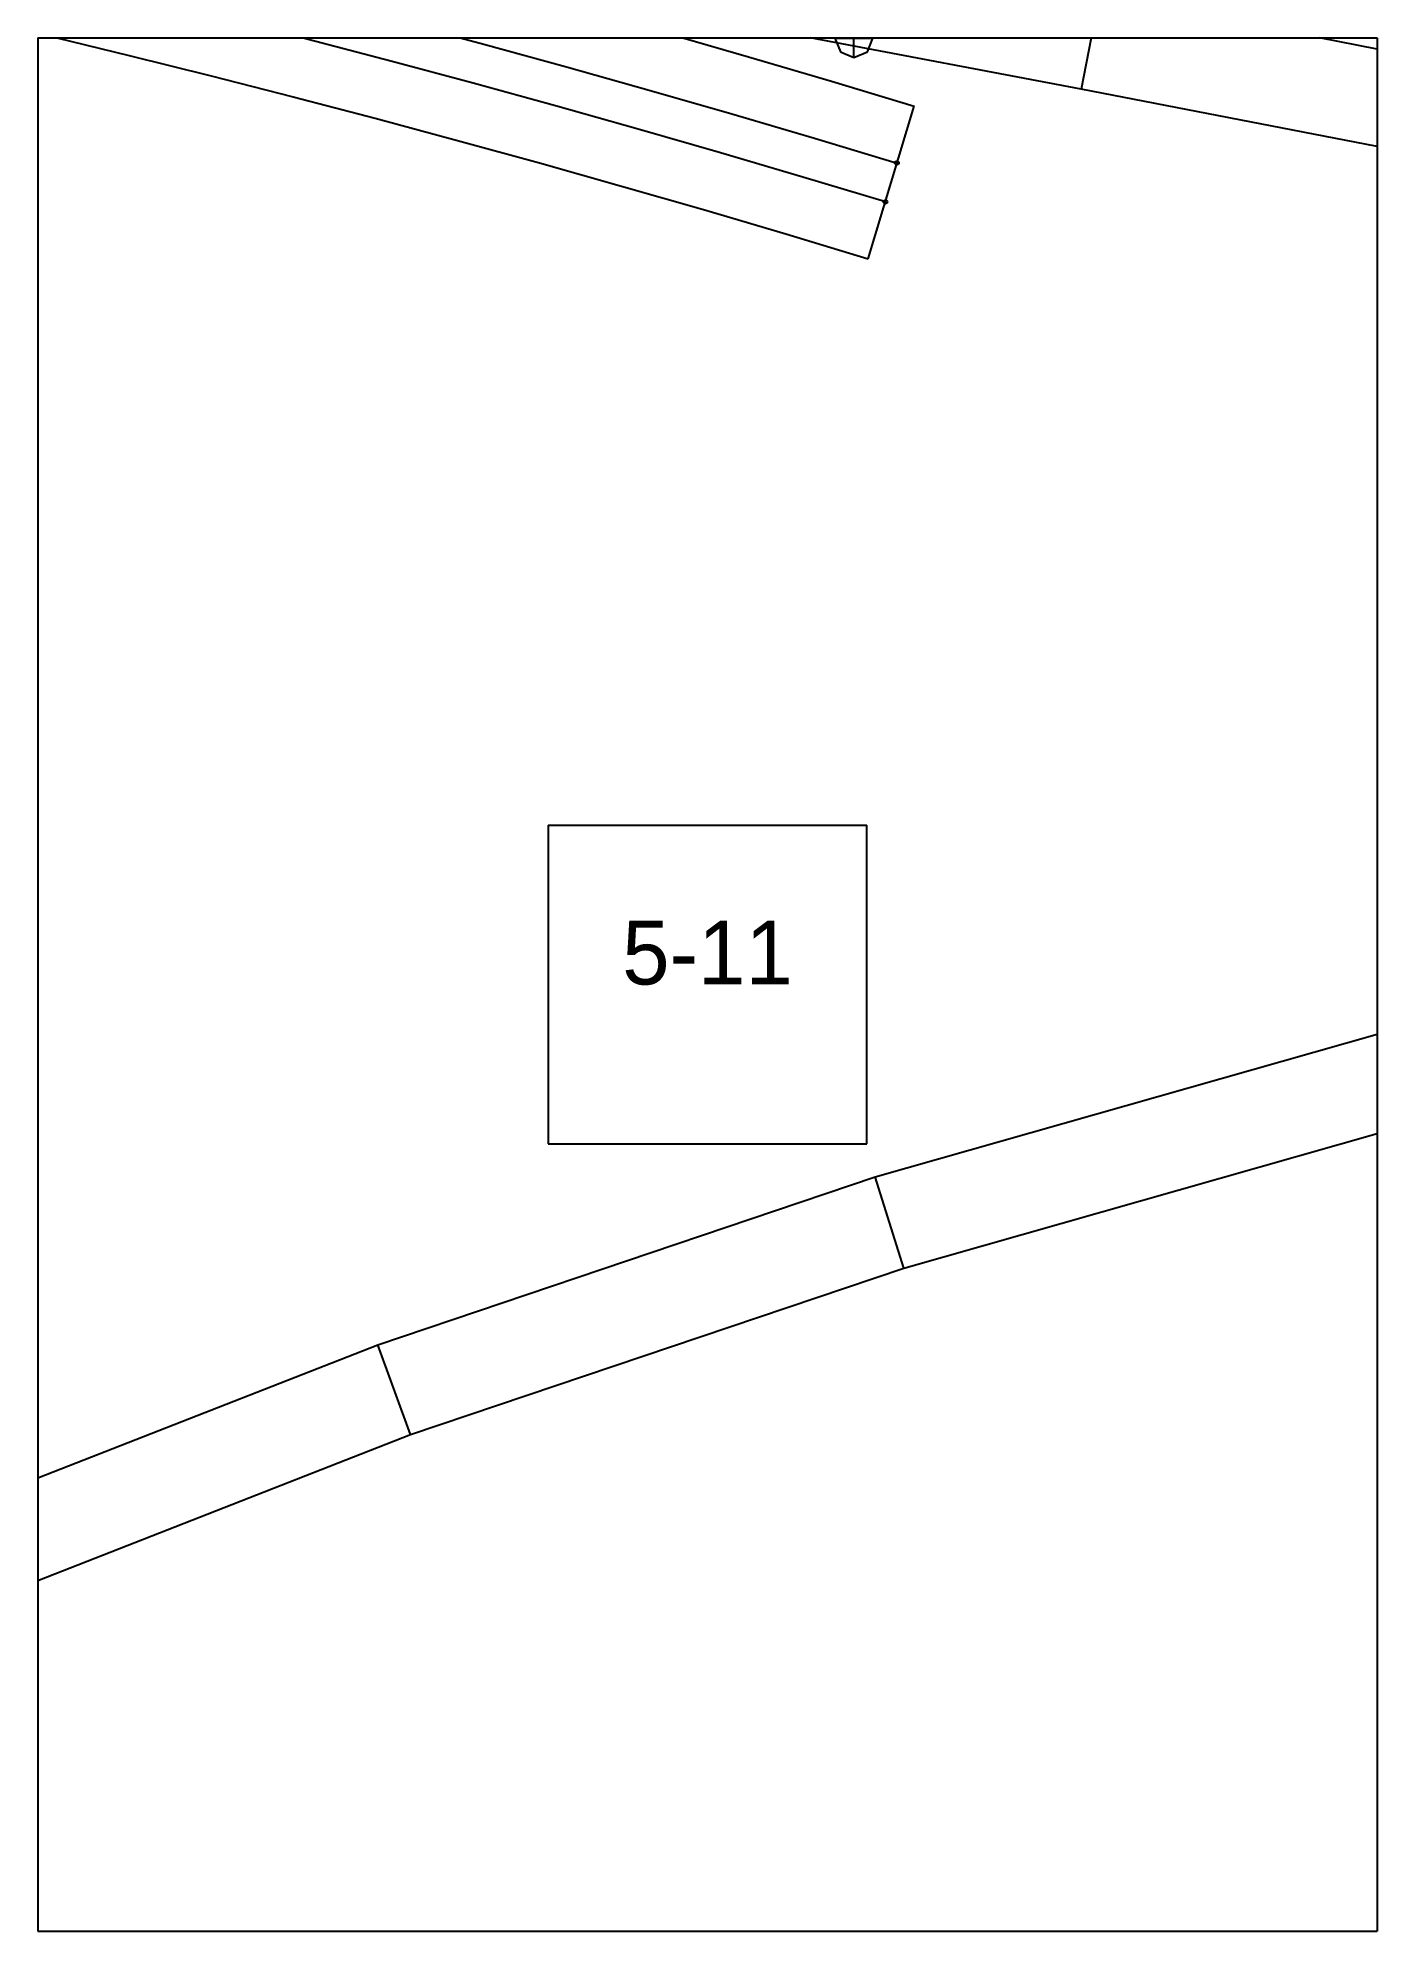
# Paper-space layout 'Plan 5-11' of a CAD drawing. Header units: metres, sheet in millimetres. Extents: x 0 to 210, y 0 to 297.
# The model-space entities are those that its viewports show. They can reach past a viewport. Long polylines and large blocks are cut down to what shows.
import ezdxf
from ezdxf.enums import TextEntityAlignment as Align

# ---------------------------------------------------------------- set-up
doc = ezdxf.new("R2010")
doc.units = ezdxf.units.M
for name, color, linetype in [('default', 7, 'Continuous'), ('mcircles', 7, 'Continuous'), ('TEXTLAYER', 7, 'Continuous'), ('VIEWPORTS', 7, 'Continuous')]:
    doc.layers.add(name, color=color, linetype=linetype)

msp = doc.modelspace()

# ---------------------------------------------------------------- linework, layer by layer
at = {"color": 9}
for p, q in [((2100, -891), (2100, -1188)), ((2100, -891), (2100, -1188)), ((2310, -891), (2310, -1188)), ((2310, -891), (2310, -1188)), ((1890, -1188), (2100, -1188)), ((1890, -1188), (2100, -1188)), ((2100, -1188), (2310, -1188)), ((2100, -1188), (2100, -1485)), ((2100, -1188), (2310, -1188)), ((2100, -1188), (2100, -1485)), ((2310, -1188), (2520, -1188)), ((2310, -1188), (2310, -1485)), ((2310, -1188), (2520, -1188)), ((2310, -1188), (2310, -1485)), ((2180, -1311.5), (2230, -1311.5)), ((2180, -1311.5), (2180, -1361.5)), ((2230, -1361.5), (2230, -1311.5)), ((2180, -1361.5), (2230, -1361.5)), ((1890, -1485), (2100, -1485)), ((1890, -1485), (2100, -1485)), ((2100, -1485), (2310, -1485)), ((2100, -1485), (2100, -1782)), ((2100, -1485), (2310, -1485)), ((2100, -1485), (2100, -1782)), ((2310, -1485), (2520, -1485)), ((2310, -1485), (2310, -1782)), ((2310, -1485), (2520, -1485)), ((2310, -1485), (2310, -1782))]:
    msp.add_line(p, q, dxfattribs=at)
at = {"layer": 'default', "color": 7, "linetype": 'Continuous'}
for p, q in [((2266.42, -1181.31), (2263.6, -1196.04)), ((2334.77, -1194.55), (2266.42, -1181.31)), ((2088.55, -1184.57), (2101.42, -1187.62)), ((2129.48, -1184.9), (2142.4, -1188.2)), ((2185.42, -1183.55), (2198.44, -1187.22)), ((2263.6, -1196.04), (2193.21, -1182.72)), ((2101.42, -1187.62), (2114.29, -1190.75)), ((2156.96, -1185.51), (2169.93, -1188.99)), ((2198.44, -1187.22), (2211.45, -1190.96)), ((2225.83, -1185.95), (2224.95, -1188.07)), ((2227.95, -1191.07), (2227.95, -1185.07)), ((2230.95, -1188.07), (2230.07, -1185.95)), ((2114.29, -1190.75), (2127.16, -1193.96)), ((2142.4, -1188.2), (2155.33, -1191.59)), ((2169.93, -1188.99), (2182.89, -1192.55)), ((2211.45, -1190.96), (2224.47, -1194.8)), ((2224.95, -1188.07), (2225.83, -1190.19)), ((2224.95, -1188.07), (2230.95, -1188.07)), ((2225.83, -1190.19), (2227.95, -1191.07)), ((2227.95, -1191.07), (2230.07, -1190.19)), ((2230.07, -1190.19), (2230.95, -1188.07)), ((2155.33, -1191.59), (2168.25, -1195.06)), ((2182.89, -1192.55), (2195.85, -1196.2)), ((2127.16, -1193.96), (2140.03, -1197.25)), ((2168.25, -1195.06), (2181.18, -1198.62)), ((2195.85, -1196.2), (2208.81, -1199.93)), ((2224.47, -1194.8), (2237.41, -1198.7)), ((2331.89, -1209.27), (2263.6, -1196.04)), ((2140.03, -1197.25), (2152.9, -1200.62)), ((2181.18, -1198.62), (2194.11, -1202.25)), ((2230.21, -1222.64), (2237.41, -1198.7)), ((2152.9, -1200.62), (2165.78, -1204.08)), ((2194.11, -1202.25), (2207.03, -1205.98)), ((2208.81, -1199.93), (2221.77, -1203.75)), ((2165.78, -1204.08), (2178.65, -1207.62)), ((2221.77, -1203.75), (2234.72, -1207.65)), ((2178.65, -1207.62), (2191.52, -1211.24)), ((2207.03, -1205.98), (2219.96, -1209.78)), ((2191.52, -1211.24), (2204.39, -1214.95)), ((2219.96, -1209.78), (2232.9, -1213.68)), ((2204.39, -1214.95), (2217.26, -1218.74)), ((2217.26, -1218.74), (2230.21, -1222.64)), ((2310.51, -1344.12), (2390.69, -1325.37)), ((2231.31, -1366.69), (2310.51, -1344.12)), ((2314.27, -1358.64), (2310.51, -1344.12)), ((2235.77, -1381.01), (2314.27, -1358.64)), ((2153.29, -1393.01), (2231.31, -1366.69)), ((2235.77, -1381.01), (2231.31, -1366.69)), ((2158.43, -1407.11), (2235.77, -1381.01)), ((2076.62, -1423.05), (2153.29, -1393.01)), ((2158.43, -1407.11), (2153.29, -1393.01)), ((2073.03, -1440.56), (2158.43, -1407.11))]:
    msp.add_line(p, q, dxfattribs=at)
at = {"layer": 'mcircles', "color": 7, "linetype": 'Continuous'}
for centre in [(2234.7, -1207.62), (2232.9, -1213.72)]:
    msp.add_circle(centre, 0.3, dxfattribs=at)

# ---------------------------------------------------------------- texts
at = {"layer": 'TEXTLAYER', "color": 1}
msp.add_text('5-11', height=10, dxfattribs=at).set_placement((2205, -1336.5), align=Align.CENTER)

psp = doc.layouts.new('Plan 5-11')

# ---------------------------------------------------------------- viewports
at = {"layer": 'VIEWPORTS'}
psp.add_viewport(center=(105, 148.5), size=(210, 297), view_center_point=(2205, -1336.5), view_height=297, dxfattribs=at)

doc.saveas('drawing.dxf')
